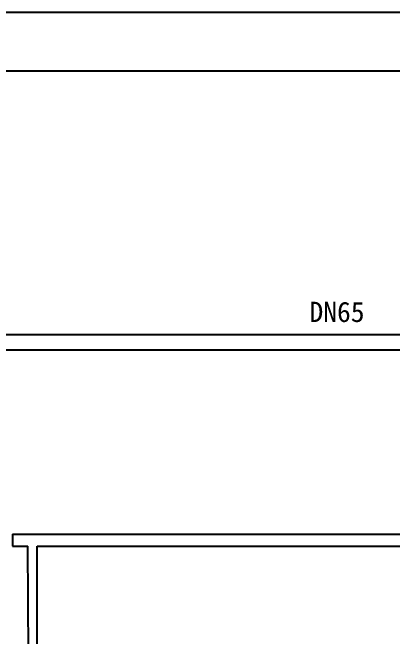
# Model space of a CAD drawing. Extents: x -681219 to -550379, y -242630 to -158199.
# Drawn here: x -605677 to -602007, y -164227 to -158213 of the extents above; entities that cross this region are included whole.
import ezdxf
from ezdxf.enums import TextEntityAlignment as Align

# ---------------------------------------------------------------- set-up
doc = ezdxf.new("R2010")
doc.units = 0
doc.header["$LTSCALE"] = 1000
doc.layers.get('0').update_dxf_attribs({"linetype": 'CONTINUOUS'})
doc.layers.add('01', color=7, linetype='CONTINUOUS')
doc.layers.add('02', color=1, linetype='CONTINUOUS')

# ---------------------------------------------------------------- blocks, each defined once
blk = doc.blocks.new('*U7')
at = {"layer": '01'}
blk.add_lwpolyline([(584, 410), (25, 410)], dxfattribs=at)
at = {"layer": '02'}
blk.add_lwpolyline([(594, 420), (0, 420)], dxfattribs=at)

msp = doc.modelspace()

# ---------------------------------------------------------------- linework, layer by layer
at = {"layer": '01', "ltscale": 1.25}
for p, q in [((-608955.0497, -161312.7003), (-600453.6537, -161312.5567)), ((-608864.5329, -161459.7301), (-599995.7004, -161459.7301)), ((-605676.8995, -163231.5508), (-605530.6781, -163231.5626)), ((-605530.6781, -163231.5626), (-596669.5023, -163231.6006)), ((-605676.8995, -163349.0568), (-605530.6781, -163349.0451)), ((-605440.1638, -163349.0451), (-604535.1188, -163349.0451)), ((-604535.1188, -163349.0451), (-596425.6568, -163349.0451))]:
    msp.add_line(p, q, dxfattribs=at)
at = {"layer": '01'}
for p, q in [((-605676.8995, -163231.5508), (-605676.8995, -163349.0568)), ((-605512.5752, -166433.6657), (-605530.6781, -163349.0451)), ((-605440.1638, -166433.6657), (-605440.1638, -163349.0451))]:
    msp.add_line(p, q, dxfattribs=at)

# ---------------------------------------------------------------- block references
at = {"layer": '01', "xscale": 56.57142857142857, "yscale": 56.57142857142857, "zscale": 56.57142857142857}
msp.add_blockref('*U7', (-615119.1651, -181972.8229), dxfattribs=at)

# ---------------------------------------------------------------- texts
at = {"color": 7}
msp.add_text('DN65', height=194.93701, dxfattribs=at).set_placement((-602816.2132, -160996.3405), align=Align.TOP_LEFT)

doc.saveas('drawing.dxf')
